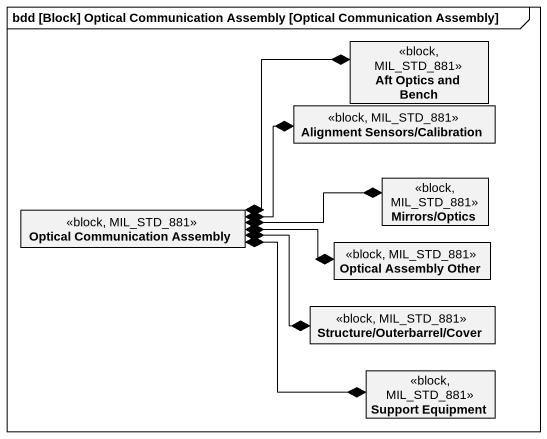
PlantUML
@startuml
mainframe bdd [Block] Optical Communication Assembly [Optical Communication Assembly]
hide circle
hide empty members
class "Aft Optics and Bench" as Aft_Optics_and_Bench <<block, MIL_STD_881>>
class "Alignment Sensors/Calibration" as Alignment_Sensors <<block, MIL_STD_881>>
class "Mirrors/Optics" as Mirrors_Optics <<block, MIL_STD_881>>
class "Optical Communication Assembly" as Optical_Communication <<block, MIL_STD_881>>
class "Optical Assembly Other" as Optical_Assembly_Other <<block, MIL_STD_881>>
class "Structure/Outerbarrel/Cover" as Structure_Outerbarrel_Cover <<block, MIL_STD_881>>
class "Support Equipment" as Support_Equipment <<block, MIL_STD_881>>
Optical_Communication *-right-* Aft_Optics_and_Bench
Optical_Communication *-right-* Alignment_Sensors
Optical_Communication *-right-* Mirrors_Optics
Optical_Communication *-right-* Optical_Assembly_Other
Optical_Communication *-right-* Structure_Outerbarrel_Cover
Optical_Communication *-right-* Support_Equipment
@enduml
